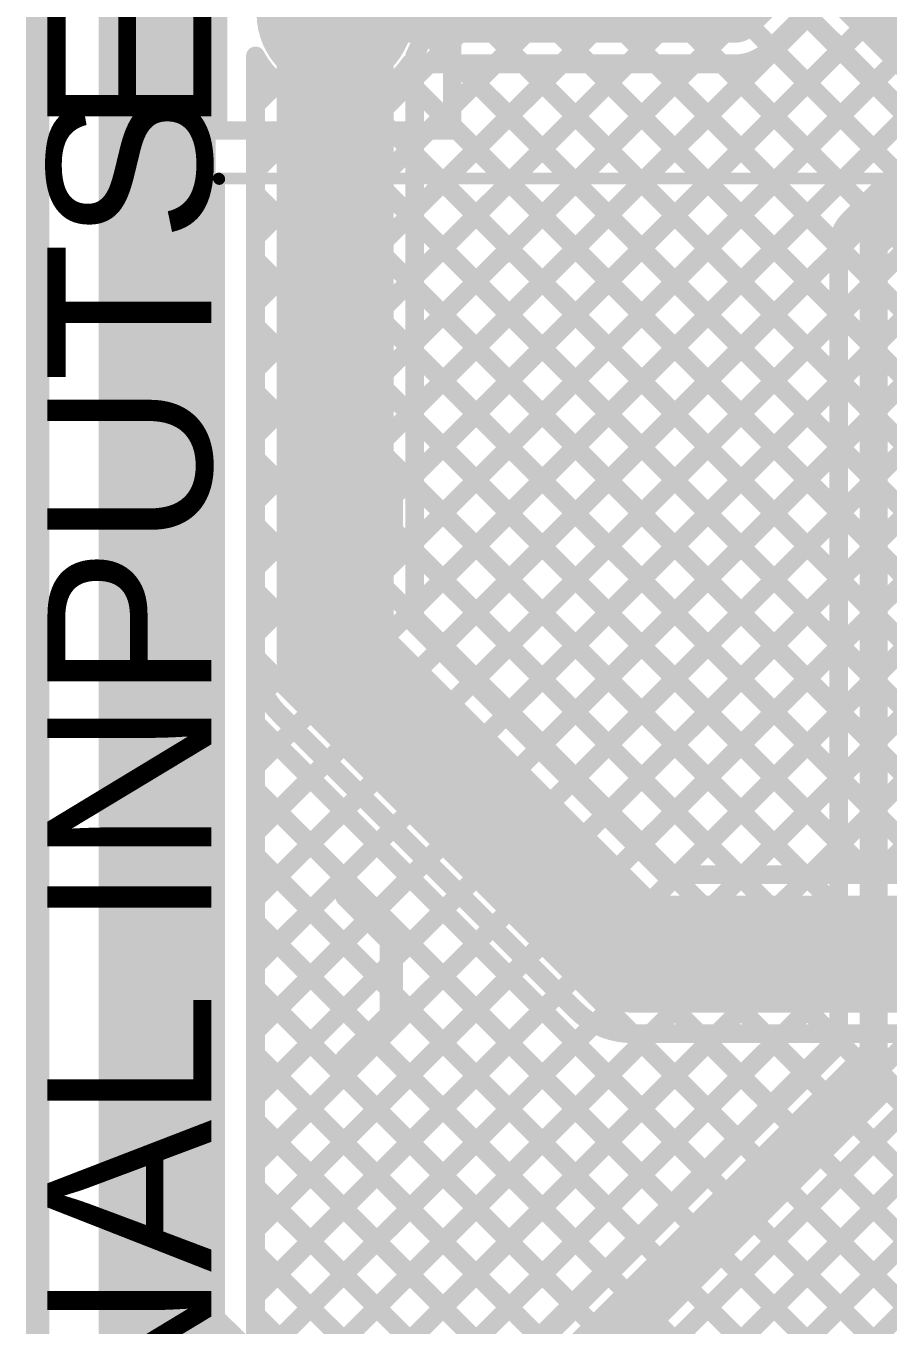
# Model space of a CAD drawing. Header units: millimetres. Extents: x -0.01 to 3.73, y -0.01 to 3.05.
# Drawn here: x -0.005 to 0.363, y 1.48 to 2.035 of the extents above; entities that cross this region are included whole.
import ezdxf

# ---------------------------------------------------------------- set-up
doc = ezdxf.new("R2010")
doc.units = ezdxf.units.MM
doc.header["$MEASUREMENT"] = 0
for name, color, linetype in [('BottomLayer', 5, 'Continuous'), ('BottomSolder', 6, 'Continuous'), ('Mechanical2', 216, 'Continuous'), ('MultiLayer', 9, 'Continuous'), ('PadHoleLayer', 156, 'Continuous'), ('TopLayer', 1, 'Continuous'), ('TopOverlay', 2, 'Continuous'), ('TopSolder', 216, 'Continuous')]:
    doc.layers.add(name, color=color, linetype=linetype)
doc.styles.add('Arial', font='', dxfattribs={"height": 0.2})
doc.styles.get('Arial').set_extended_font_data('Arial')

# ---------------------------------------------------------------- blocks, each defined once
blk = doc.blocks.new('HDR1X6_120')
at = {"layer": 'BottomLayer'}
h = blk.add_hatch(color=5, dxfattribs=at)
edge = h.paths.add_edge_path()
edge.add_arc((0.5, 0), 0.02953, 0, 360)
at = {"layer": 'BottomSolder'}
h = blk.add_hatch(color=6, dxfattribs=at)
edge = h.paths.add_edge_path()
edge.add_arc((0.5, 0), 0.03353, 0, 360)
at = {"layer": 'MultiLayer'}
h = blk.add_hatch(color=9, dxfattribs=at)
edge = h.paths.add_edge_path()
edge.add_arc((0.5, 0), 0.02953, 0, 360)
at = {"layer": 'PadHoleLayer'}
h = blk.add_hatch(color=156, dxfattribs=at)
edge = h.paths.add_edge_path()
edge.add_arc((0.5, 0), 0.01772, 0, 360)
at = {"layer": 'TopLayer'}
h = blk.add_hatch(color=1, dxfattribs=at)
edge = h.paths.add_edge_path()
edge.add_arc((0.5, 0), 0.02953, 0, 360)
at = {"layer": 'TopSolder'}
h = blk.add_hatch(color=216, dxfattribs=at)
edge = h.paths.add_edge_path()
edge.add_arc((0.5, 0), 0.03353, 0, 360)
at = {"layer": 'TopOverlay', "const_width": 0.00787}
for points in [[(0.55, 0.05), (-0.05, 0.05)], [(0.55, -0.05), (0.55, 0.05)], [(0.55, -0.05), (-0.05, -0.05)]]:
    blk.add_lwpolyline(points, dxfattribs=at)
at = {"layer": 'TopOverlay', "const_width": 0.00394}
for points in [[(0.54803, 0.05, 1), (0.55197, 0.05, 1)], [(0.54803, 0.05, 1), (0.55197, 0.05, 1)], [(0.54803, -0.05, 1), (0.55197, -0.05, 1)], [(0.54803, -0.05, 1), (0.55197, -0.05, 1)]]:
    blk.add_lwpolyline(points, format="xyb", close=True, dxfattribs=at)
blk = doc.blocks.new('TBP01R1_508_04BE_139')
at = {"layer": 'TopOverlay'}
for points, const_width in [([(-0.3315, 0.39346), (0.53126, 0.39346)], 0.005), ([(0.5315, 0.3937), (0.5315, -0.0785)], 0.005), ([(0.155, 0.339), (0.174, 0.32)], 0.01), ([(0.225, 0.339), (0.206, 0.32)], 0.01), ([(0.355, 0.339), (0.374, 0.32)], 0.01), ([(0.425, 0.339), (0.406, 0.32)], 0.01), ([(0.174, 0.32), (0.206, 0.32)], 0.01), ([(0.374, 0.32), (0.406, 0.32)], 0.01)]:
    blk.add_lwpolyline(points, dxfattribs=dict(at, const_width=const_width))
for points, const_width in [([(0.53001, 0.39346, 1), (0.53251, 0.39346, 1)], 0.0025), ([(0.53025, 0.3937, 1), (0.53275, 0.3937, 1)], 0.0025), ([(0.1525, 0.339, 1), (0.1575, 0.339, 1)], 0.005), ([(0.2225, 0.339, 1), (0.2275, 0.339, 1)], 0.005), ([(0.3525, 0.339, 1), (0.3575, 0.339, 1)], 0.005), ([(0.4225, 0.339, 1), (0.4275, 0.339, 1)], 0.005), ([(0.1715, 0.32, 1), (0.1765, 0.32, 1)], 0.005), ([(0.1715, 0.32, 1), (0.1765, 0.32, 1)], 0.005), ([(0.2035, 0.32, 1), (0.2085, 0.32, 1)], 0.005), ([(0.2035, 0.32, 1), (0.2085, 0.32, 1)], 0.005), ([(0.3715, 0.32, 1), (0.3765, 0.32, 1)], 0.005), ([(0.3715, 0.32, 1), (0.3765, 0.32, 1)], 0.005), ([(0.4035, 0.32, 1), (0.4085, 0.32, 1)], 0.005), ([(0.4035, 0.32, 1), (0.4085, 0.32, 1)], 0.005)]:
    blk.add_lwpolyline(points, format="xyb", close=True, dxfattribs=dict(at, const_width=const_width))

msp = doc.modelspace()

# ---------------------------------------------------------------- linework, layer by layer
at = {"layer": 'BottomLayer'}
for points, const_width in [([(0.093, 1.77463), (0.6276, 2.30922)], 0.008), ([(0.093, 1.74634), (0.65588, 2.30922)], 0.008), ([(0.093, 1.80291), (0.59931, 2.30922)], 0.008), ([(0.093, 1.71806), (0.68417, 2.30922)], 0.008), ([(0.3464, 1.95161), (0.62284, 2.22805)], 0.008), ([(0.357, 1.941), (0.63345, 2.21745)], 0.012), ([(0.29761, 2.04), (0.38306, 2.12545)], 0.025), ([(0.31281, 2.0248), (0.39826, 2.11024)], 0.008), ([(0.34176, 2.05374), (0.39514, 2.00035)], 0.008), ([(0.127, 2.04), (0.29761, 2.04)], 0.025), ([(0.32761, 2.0396), (0.381, 1.98621)], 0.008), ([(0.31347, 2.02546), (0.36686, 1.97207)], 0.008), ([(0.093, 0.10452), (0.093, 2.02188)], 0.008), ([(0.093, 2.01965), (0.09788, 2.01477)], 0.008), ([(0.093, 1.85948), (0.25202, 2.0185)], 0.008), ([(0.093, 1.8312), (0.2803, 2.0185)], 0.008), ([(0.093, 1.94433), (0.16717, 2.0185)], 0.008), ([(0.093, 1.91605), (0.19545, 2.0185)], 0.008), ([(0.093, 1.88776), (0.22374, 2.0185)], 0.008), ([(0.15897, 2.0185), (0.29761, 2.0185)], 0.008), ([(0.17901, 2.0185), (0.342, 1.85551)], 0.008), ([(0.20729, 2.0185), (0.342, 1.88379)], 0.008), ([(0.23557, 2.0185), (0.342, 1.91207)], 0.008), ([(0.26386, 2.0185), (0.342, 1.94036)], 0.008), ([(0.29214, 2.0185), (0.35271, 1.95793)], 0.008), ([(0.15533, 2.01389), (0.342, 1.82722)], 0.008), ([(0.093, 2.0009), (0.10243, 2.01033)], 0.008), ([(0.10177, 2.01088), (0.342, 1.77065)], 0.008), ([(0.093, 1.97262), (0.12216, 2.00178)], 0.008), ([(0.13789, 2.00304), (0.342, 1.79894)], 0.008), ([(0.093, 1.99137), (0.342, 1.74237)], 0.008), ([(0.093, 1.96308), (0.342, 1.71408)], 0.008), ([(0.342, 1.60221), (0.342, 1.941)], 0.008), ([(0.357, 1.596), (0.357, 1.941)], 0.012), ([(0.093, 1.68977), (0.342, 1.93877)], 0.008), ([(0.093, 1.9348), (0.342, 1.6858)], 0.008), ([(0.093, 1.66149), (0.342, 1.91049)], 0.008), ([(0.093, 1.90652), (0.342, 1.65752)], 0.008), ([(0.093, 1.63321), (0.342, 1.8822)], 0.008), ([(0.093, 1.87823), (0.342, 1.62923)], 0.008), ([(0.093, 1.60492), (0.342, 1.85392)], 0.008), ([(0.093, 1.84995), (0.34137, 1.60158)], 0.008), ([(0.093, 1.57664), (0.342, 1.82564)], 0.008), ([(0.093, 1.82166), (0.32722, 1.58744)], 0.008), ([(0.093, 1.54835), (0.342, 1.79735)], 0.008), ([(0.093, 1.79338), (0.31308, 1.5733)], 0.008), ([(0.093, 1.52007), (0.342, 1.76907)], 0.008), ([(0.093, 1.76509), (0.29894, 1.55915)], 0.008), ([(0.093, 1.49178), (0.342, 1.74078)], 0.008), ([(0.093, 1.73681), (0.2848, 1.54501)], 0.008), ([(0.093, 1.4635), (0.342, 1.7125)], 0.008), ([(0.093, 1.70853), (0.27066, 1.53087)], 0.008), ([(0.093, 1.43521), (0.342, 1.68421)], 0.008), ([(0.093, 1.68024), (0.25651, 1.51673)], 0.008), ([(0.093, 1.40693), (0.342, 1.65593)], 0.008), ([(0.093, 1.65196), (0.24237, 1.50259)], 0.008), ([(0.093, 1.37865), (0.342, 1.62765)], 0.008), ([(0.093, 1.62367), (0.22823, 1.48844)], 0.008), ([(0.165, 1.36579), (0.40904, 1.60984)], 0.008), ([(0.1394, 1.39961), (0.342, 1.60221)], 0.008), ([(0.093, 1.59539), (0.21409, 1.4743)], 0.008), ([(0.15, 1.389), (0.357, 1.596)], 0.012), ([(0.165, 1.33751), (0.4202, 1.59271)], 0.008), ([(0.165, 1.38279), (0.3676, 1.58539)], 0.008), ([(0.21067, 1.35489), (0.43563, 1.57986)], 0.008), ([(0.36258, 1.58037), (0.44294, 1.5)], 0.008), ([(0.093, 1.5671), (0.19995, 1.46016)], 0.008), ([(0.23053, 1.34647), (0.45574, 1.57168)], 0.008), ([(0.34844, 1.56622), (0.42579, 1.48887)], 0.008), ([(0.3343, 1.55208), (0.41292, 1.47346)], 0.008), ([(0.093, 1.53882), (0.1858, 1.44602)], 0.008), ([(0.32015, 1.53794), (0.40471, 1.45339)], 0.008), ([(0.30601, 1.5238), (0.40406, 1.42575)], 0.008), ([(0.093, 1.51054), (0.17166, 1.43187)], 0.008), ([(0.29187, 1.50966), (0.49547, 1.30606)], 0.008), ([(0.27773, 1.49551), (0.46719, 1.30606)], 0.008), ([(0.093, 1.48225), (0.15752, 1.41773)], 0.008), ([(0.26359, 1.48137), (0.4389, 1.30606)], 0.008)]:
    msp.add_lwpolyline(points, dxfattribs=dict(at, const_width=const_width))
for points, const_width in [([(0.12075, 2.04, 1), (0.13325, 2.04, 1)], 0.0125), ([(0.29136, 2.04, 1), (0.30386, 2.04, 1)], 0.0125), ([(0.29136, 2.04, 1), (0.30386, 2.04, 1)], 0.0125), ([(0.31081, 2.0248, 1), (0.31481, 2.0248, 1)], 0.004), ([(0.31081, 2.0248, 1), (0.31481, 2.0248, 1)], 0.004), ([(0.31081, 2.0248, 1), (0.31481, 2.0248, 1)], 0.004), ([(0.31147, 2.02546, 1), (0.31547, 2.02546, 1)], 0.004), ([(0.091, 2.02188, 1), (0.095, 2.02188, 1)], 0.004), ([(0.091, 2.02188, 1), (0.095, 2.02188, 1)], 0.004), ([(0.091, 2.01965, 1), (0.095, 2.01965, 1)], 0.004), ([(0.15697, 2.0185, 1), (0.16097, 2.0185, 1)], 0.004), ([(0.15697, 2.0185, 1), (0.16097, 2.0185, 1)], 0.004), ([(0.16517, 2.0185, 1), (0.16917, 2.0185, 1)], 0.004), ([(0.17701, 2.0185, 1), (0.18101, 2.0185, 1)], 0.004), ([(0.19345, 2.0185, 1), (0.19745, 2.0185, 1)], 0.004), ([(0.20529, 2.0185, 1), (0.20929, 2.0185, 1)], 0.004), ([(0.22174, 2.0185, 1), (0.22574, 2.0185, 1)], 0.004), ([(0.23357, 2.0185, 1), (0.23757, 2.0185, 1)], 0.004), ([(0.25002, 2.0185, 1), (0.25402, 2.0185, 1)], 0.004), ([(0.26186, 2.0185, 1), (0.26586, 2.0185, 1)], 0.004), ([(0.2783, 2.0185, 1), (0.2823, 2.0185, 1)], 0.004), ([(0.29014, 2.0185, 1), (0.29414, 2.0185, 1)], 0.004), ([(0.29561, 2.0185, 1), (0.29961, 2.0185, 1)], 0.004), ([(0.29561, 2.0185, 1), (0.29961, 2.0185, 1)], 0.004), ([(0.29561, 2.0185, 1), (0.29961, 2.0185, 1)], 0.004), ([(0.09588, 2.01477, 1), (0.09988, 2.01477, 1)], 0.004), ([(0.15333, 2.01389, 1), (0.15733, 2.01389, 1)], 0.004), ([(0.09977, 2.01088, 1), (0.10377, 2.01088, 1)], 0.004), ([(0.10043, 2.01033, 1), (0.10443, 2.01033, 1)], 0.004), ([(0.091, 2.0009, 1), (0.095, 2.0009, 1)], 0.004), ([(0.12016, 2.00178, 1), (0.12416, 2.00178, 1)], 0.004), ([(0.13589, 2.00304, 1), (0.13989, 2.00304, 1)], 0.004), ([(0.091, 1.99137, 1), (0.095, 1.99137, 1)], 0.004), ([(0.091, 1.97262, 1), (0.095, 1.97262, 1)], 0.004), ([(0.36486, 1.97207, 1), (0.36886, 1.97207, 1)], 0.004), ([(0.091, 1.96308, 1), (0.095, 1.96308, 1)], 0.004), ([(0.35071, 1.95793, 1), (0.35471, 1.95793, 1)], 0.004), ([(0.34439, 1.95161, 1), (0.34839, 1.95161, 1)], 0.004), ([(0.34439, 1.9516, 1), (0.34839, 1.9516, 1)], 0.004), ([(0.3444, 1.95161, 1), (0.3484, 1.95161, 1)], 0.004), ([(0.091, 1.94433, 1), (0.095, 1.94433, 1)], 0.004), ([(0.34, 1.941, 1), (0.344, 1.941, 1)], 0.004), ([(0.34, 1.941, 1), (0.344, 1.941, 1)], 0.004), ([(0.34, 1.941, 1), (0.344, 1.941, 1)], 0.004), ([(0.34, 1.94036, 1), (0.344, 1.94036, 1)], 0.004), ([(0.354, 1.941, 1), (0.36, 1.941, 1)], 0.006), ([(0.354, 1.941, 1), (0.36, 1.941, 1)], 0.006), ([(0.091, 1.9348, 1), (0.095, 1.9348, 1)], 0.004), ([(0.34, 1.93877, 1), (0.344, 1.93877, 1)], 0.004), ([(0.091, 1.91605, 1), (0.095, 1.91605, 1)], 0.004), ([(0.34, 1.91207, 1), (0.344, 1.91207, 1)], 0.004), ([(0.091, 1.90652, 1), (0.095, 1.90652, 1)], 0.004), ([(0.34, 1.91049, 1), (0.344, 1.91049, 1)], 0.004), ([(0.091, 1.88776, 1), (0.095, 1.88776, 1)], 0.004), ([(0.34, 1.88379, 1), (0.344, 1.88379, 1)], 0.004), ([(0.091, 1.87823, 1), (0.095, 1.87823, 1)], 0.004), ([(0.34, 1.8822, 1), (0.344, 1.8822, 1)], 0.004), ([(0.091, 1.85948, 1), (0.095, 1.85948, 1)], 0.004), ([(0.34, 1.85551, 1), (0.344, 1.85551, 1)], 0.004), ([(0.34, 1.85392, 1), (0.344, 1.85392, 1)], 0.004), ([(0.091, 1.84995, 1), (0.095, 1.84995, 1)], 0.004), ([(0.091, 1.8312, 1), (0.095, 1.8312, 1)], 0.004), ([(0.34, 1.82722, 1), (0.344, 1.82722, 1)], 0.004), ([(0.34, 1.82564, 1), (0.344, 1.82564, 1)], 0.004), ([(0.091, 1.82166, 1), (0.095, 1.82166, 1)], 0.004), ([(0.091, 1.80291, 1), (0.095, 1.80291, 1)], 0.004), ([(0.34, 1.79894, 1), (0.344, 1.79894, 1)], 0.004), ([(0.34, 1.79735, 1), (0.344, 1.79735, 1)], 0.004), ([(0.091, 1.79338, 1), (0.095, 1.79338, 1)], 0.004), ([(0.091, 1.77463, 1), (0.095, 1.77463, 1)], 0.004), ([(0.34, 1.77065, 1), (0.344, 1.77065, 1)], 0.004), ([(0.34, 1.76907, 1), (0.344, 1.76907, 1)], 0.004), ([(0.091, 1.76509, 1), (0.095, 1.76509, 1)], 0.004), ([(0.091, 1.74634, 1), (0.095, 1.74634, 1)], 0.004), ([(0.34, 1.74237, 1), (0.344, 1.74237, 1)], 0.004), ([(0.34, 1.74078, 1), (0.344, 1.74078, 1)], 0.004), ([(0.091, 1.73681, 1), (0.095, 1.73681, 1)], 0.004), ([(0.091, 1.71806, 1), (0.095, 1.71806, 1)], 0.004), ([(0.34, 1.71408, 1), (0.344, 1.71408, 1)], 0.004), ([(0.34, 1.7125, 1), (0.344, 1.7125, 1)], 0.004), ([(0.091, 1.70853, 1), (0.095, 1.70853, 1)], 0.004), ([(0.091, 1.68977, 1), (0.095, 1.68977, 1)], 0.004), ([(0.34, 1.6858, 1), (0.344, 1.6858, 1)], 0.004), ([(0.34, 1.68421, 1), (0.344, 1.68421, 1)], 0.004), ([(0.091, 1.68024, 1), (0.095, 1.68024, 1)], 0.004), ([(0.091, 1.66149, 1), (0.095, 1.66149, 1)], 0.004), ([(0.34, 1.65752, 1), (0.344, 1.65752, 1)], 0.004), ([(0.34, 1.65593, 1), (0.344, 1.65593, 1)], 0.004), ([(0.091, 1.65196, 1), (0.095, 1.65196, 1)], 0.004), ([(0.091, 1.63321, 1), (0.095, 1.63321, 1)], 0.004), ([(0.34, 1.62923, 1), (0.344, 1.62923, 1)], 0.004), ([(0.091, 1.62367, 1), (0.095, 1.62367, 1)], 0.004), ([(0.34, 1.62765, 1), (0.344, 1.62765, 1)], 0.004), ([(0.091, 1.60492, 1), (0.095, 1.60492, 1)], 0.004), ([(0.33937, 1.60158, 1), (0.34337, 1.60158, 1)], 0.004), ([(0.34, 1.60221, 1), (0.344, 1.60221, 1)], 0.004), ([(0.34, 1.60221, 1), (0.344, 1.60221, 1)], 0.004), ([(0.091, 1.59539, 1), (0.095, 1.59539, 1)], 0.004), ([(0.354, 1.596, 1), (0.36, 1.596, 1)], 0.006), ([(0.354, 1.596, 1), (0.36, 1.596, 1)], 0.006), ([(0.32522, 1.58744, 1), (0.32922, 1.58744, 1)], 0.004), ([(0.36058, 1.58037, 1), (0.36458, 1.58037, 1)], 0.004), ([(0.091, 1.57664, 1), (0.095, 1.57664, 1)], 0.004), ([(0.31108, 1.5733, 1), (0.31508, 1.5733, 1)], 0.004), ([(0.091, 1.5671, 1), (0.095, 1.5671, 1)], 0.004), ([(0.34644, 1.56622, 1), (0.35044, 1.56622, 1)], 0.004), ([(0.29694, 1.55915, 1), (0.30094, 1.55915, 1)], 0.004), ([(0.3323, 1.55208, 1), (0.3363, 1.55208, 1)], 0.004), ([(0.091, 1.54835, 1), (0.095, 1.54835, 1)], 0.004), ([(0.2828, 1.54501, 1), (0.2868, 1.54501, 1)], 0.004), ([(0.091, 1.53882, 1), (0.095, 1.53882, 1)], 0.004), ([(0.31815, 1.53794, 1), (0.32215, 1.53794, 1)], 0.004), ([(0.26866, 1.53087, 1), (0.27266, 1.53087, 1)], 0.004), ([(0.30401, 1.5238, 1), (0.30801, 1.5238, 1)], 0.004), ([(0.091, 1.52007, 1), (0.095, 1.52007, 1)], 0.004), ([(0.25451, 1.51673, 1), (0.25851, 1.51673, 1)], 0.004), ([(0.091, 1.51054, 1), (0.095, 1.51054, 1)], 0.004), ([(0.28987, 1.50966, 1), (0.29387, 1.50966, 1)], 0.004), ([(0.24037, 1.50259, 1), (0.24437, 1.50259, 1)], 0.004), ([(0.27573, 1.49551, 1), (0.27973, 1.49551, 1)], 0.004), ([(0.091, 1.49178, 1), (0.095, 1.49178, 1)], 0.004), ([(0.22623, 1.48844, 1), (0.23023, 1.48844, 1)], 0.004), ([(0.091, 1.48225, 1), (0.095, 1.48225, 1)], 0.004), ([(0.26159, 1.48137, 1), (0.26559, 1.48137, 1)], 0.004)]:
    msp.add_lwpolyline(points, format="xyb", close=True, dxfattribs=dict(at, const_width=const_width))
at = {"layer": 'BottomLayer', "const_width": 0.008}
for points in [[(0.31281, 2.0248, -0.198912), (0.29761, 2.0185)], [(0.31281, 2.0248, -0.198912), (0.29761, 2.0185)], [(0.15897, 2.0185, -0.565906), (0.093, 2.02188)], [(0.342, 1.941, -0.198912), (0.34639, 1.95161)], [(0.342, 1.941, -0.198764), (0.34639, 1.9516)]]:
    msp.add_lwpolyline(points, format="xyb", dxfattribs=at)
at = {"layer": 'Mechanical2', "const_width": 0.01}
msp.add_lwpolyline([(0, 2.945), (0, 0)], dxfattribs=at)
at = {"layer": 'TopLayer'}
for points, const_width in [([(0.051, 1.478), (0.051, 2.164)], 0.05), ([(0.276, 2.14), (0.471, 1.945)], 0.05), ([(0.14807, 2.106), (0.40402, 1.85005)], 0.008), ([(0.161, 2.01233), (0.25467, 2.106)], 0.008), ([(0.17636, 2.106), (0.41144, 1.87092)], 0.008), ([(0.20464, 2.106), (0.42371, 1.88694)], 0.008), ([(0.23293, 2.106), (0.437, 1.90193)], 0.008), ([(0.26121, 2.106), (0.437, 1.93021)], 0.008), ([(0.26192, 2.106), (0.437, 1.93092)], 0.008), ([(0.12422, 2.10157), (0.40521, 1.82058)], 0.008), ([(0.161, 1.98405), (0.27243, 2.09548)], 0.008), ([(0.161, 1.95576), (0.28658, 2.08134)], 0.008), ([(0.161, 1.92748), (0.30072, 2.0672)], 0.008), ([(0.127, 1.765), (0.127, 2.04)], 0.05), ([(0.161, 1.8992), (0.31486, 2.05306)], 0.008), ([(0.161, 1.87091), (0.329, 2.03891)], 0.008), ([(0.16483, 2.03268), (0.49635, 1.70116)], 0.008), ([(0.161, 1.84263), (0.34315, 2.02477)], 0.008), ([(0.093, 1.765), (0.093, 2.02188)], 0.008), ([(0.093, 1.765), (0.093, 2.02188)], 0.008), ([(0.161, 1.77908), (0.161, 2.02188)], 0.008), ([(0.161, 1.81434), (0.35729, 2.01063)], 0.008), ([(0.161, 2.00822), (0.46357, 1.70565)], 0.008), ([(0.161, 1.78606), (0.37143, 1.99649)], 0.008), ([(0.161, 1.97994), (0.44157, 1.69936)], 0.008), ([(0.17165, 1.76843), (0.38557, 1.98235)], 0.008), ([(0.1858, 1.75429), (0.39971, 1.9682)], 0.008), ([(0.161, 1.95165), (0.42474, 1.68791)], 0.008), ([(0.19994, 1.74014), (0.41386, 1.95406)], 0.008), ([(0.21408, 1.726), (0.428, 1.93992)], 0.008), ([(0.161, 1.92337), (0.41216, 1.6722)], 0.008), ([(0.22822, 1.71186), (0.437, 1.92064)], 0.008), ([(0.161, 1.89508), (0.38408, 1.672)], 0.008), ([(0.161, 1.8668), (0.3558, 1.672)], 0.008), ([(0.24237, 1.69772), (0.40774, 1.86309)], 0.008), ([(0.161, 1.83852), (0.32752, 1.672)], 0.008), ([(0.25651, 1.68358), (0.40337, 1.83043)], 0.008), ([(0.161, 1.81023), (0.29923, 1.672)], 0.008), ([(0.27322, 1.672), (0.40969, 1.80847)], 0.008), ([(0.3015, 1.672), (0.42116, 1.79166)], 0.008), ([(0.127, 1.765), (0.254, 1.638)], 0.05), ([(0.161, 1.78195), (0.27095, 1.672)], 0.008), ([(0.161, 1.77908), (0.26808, 1.672)], 0.008), ([(0.32979, 1.672), (0.43689, 1.77911)], 0.008), ([(0.35807, 1.672), (0.45739, 1.77132)], 0.008), ([(0.093, 1.48408), (0.093, 1.765)], 0.008), ([(0.093, 1.74634), (0.09654, 1.74989)], 0.008), ([(0.103, 1.74092), (0.22992, 1.614)], 0.008), ([(0.093, 1.73681), (0.40406, 1.42575)], 0.008), ([(0.093, 1.71806), (0.10943, 1.73449)], 0.008), ([(0.093, 1.68977), (0.12357, 1.72035)], 0.008), ([(0.093, 1.70853), (0.39322, 1.4083)], 0.008), ([(0.093, 1.66149), (0.13771, 1.7062)], 0.008), ([(0.093, 1.63321), (0.15186, 1.69206)], 0.008), ([(0.093, 1.68024), (0.37908, 1.39416)], 0.008), ([(0.093, 1.60492), (0.166, 1.67792)], 0.008), ([(0.26808, 1.672), (0.41205, 1.672)], 0.008), ([(0.093, 1.57664), (0.18014, 1.66378)], 0.008), ([(0.254, 1.638), (0.471, 1.638)], 0.05), ([(0.093, 1.65196), (0.36494, 1.38002)], 0.008), ([(0.093, 1.54835), (0.19428, 1.64963)], 0.008), ([(0.093, 1.52007), (0.20842, 1.63549)], 0.008), ([(0.093, 1.62367), (0.35079, 1.36588)], 0.008), ([(0.093, 1.49178), (0.22257, 1.62135)], 0.008), ([(0.10329, 1.47379), (0.23768, 1.60818)], 0.008), ([(0.11743, 1.45965), (0.26179, 1.604)], 0.008), ([(0.13158, 1.44551), (0.29007, 1.604)], 0.008), ([(0.14572, 1.43136), (0.31835, 1.604)], 0.008), ([(0.15986, 1.41722), (0.34664, 1.604)], 0.008), ([(0.174, 1.40308), (0.37492, 1.604)], 0.008), ([(0.18814, 1.38894), (0.40321, 1.604)], 0.008), ([(0.254, 1.604), (0.41205, 1.604)], 0.008), ([(0.25409, 1.604), (0.40471, 1.45339)], 0.008), ([(0.28238, 1.604), (0.41292, 1.47346)], 0.008), ([(0.31066, 1.604), (0.42579, 1.48887)], 0.008), ([(0.33895, 1.604), (0.437, 1.50595)], 0.008), ([(0.093, 1.59539), (0.33665, 1.35174)], 0.008), ([(0.20229, 1.3748), (0.4202, 1.59271)], 0.008), ([(0.21643, 1.36065), (0.43563, 1.57986)], 0.008), ([(0.093, 1.5671), (0.32251, 1.33759)], 0.008), ([(0.23057, 1.34651), (0.437, 1.55294)], 0.008), ([(0.093, 1.53882), (0.30837, 1.32345)], 0.008), ([(0.093, 1.51054), (0.29423, 1.30931)], 0.008), ([(0.051, 1.478), (0.208, 1.321)], 0.05), ([(0.093, 1.48408), (0.23204, 1.34504)], 0.008)]:
    msp.add_lwpolyline(points, dxfattribs=dict(at, const_width=const_width))
for points, const_width in [([(0.1145, 2.04, 1), (0.1395, 2.04, 1)], 0.025), ([(0.16283, 2.03268, 1), (0.16683, 2.03268, 1)], 0.004), ([(0.34115, 2.02477, 1), (0.34515, 2.02477, 1)], 0.004), ([(0.091, 2.02188, 1), (0.095, 2.02188, 1)], 0.004), ([(0.091, 2.02188, 1), (0.095, 2.02188, 1)], 0.004), ([(0.159, 2.02188, 1), (0.163, 2.02188, 1)], 0.004), ([(0.159, 2.02188, 1), (0.163, 2.02188, 1)], 0.004), ([(0.159, 2.01233, 1), (0.163, 2.01233, 1)], 0.004), ([(0.159, 2.00822, 1), (0.163, 2.00822, 1)], 0.004), ([(0.35529, 2.01063, 1), (0.35929, 2.01063, 1)], 0.004), ([(0.159, 1.98405, 1), (0.163, 1.98405, 1)], 0.004), ([(0.159, 1.97994, 1), (0.163, 1.97994, 1)], 0.004), ([(0.159, 1.95576, 1), (0.163, 1.95576, 1)], 0.004), ([(0.159, 1.95165, 1), (0.163, 1.95165, 1)], 0.004), ([(0.159, 1.92748, 1), (0.163, 1.92748, 1)], 0.004), ([(0.159, 1.92337, 1), (0.163, 1.92337, 1)], 0.004), ([(0.159, 1.8992, 1), (0.163, 1.8992, 1)], 0.004), ([(0.159, 1.89508, 1), (0.163, 1.89508, 1)], 0.004), ([(0.159, 1.87091, 1), (0.163, 1.87091, 1)], 0.004), ([(0.159, 1.8668, 1), (0.163, 1.8668, 1)], 0.004), ([(0.159, 1.84263, 1), (0.163, 1.84263, 1)], 0.004), ([(0.159, 1.83852, 1), (0.163, 1.83852, 1)], 0.004), ([(0.159, 1.81434, 1), (0.163, 1.81434, 1)], 0.004), ([(0.159, 1.81023, 1), (0.163, 1.81023, 1)], 0.004), ([(0.1145, 1.765, 1), (0.1395, 1.765, 1)], 0.025), ([(0.1145, 1.765, 1), (0.1395, 1.765, 1)], 0.025), ([(0.159, 1.78606, 1), (0.163, 1.78606, 1)], 0.004), ([(0.159, 1.78195, 1), (0.163, 1.78195, 1)], 0.004), ([(0.159, 1.77908, 1), (0.163, 1.77908, 1)], 0.004), ([(0.159, 1.77908, 1), (0.163, 1.77908, 1)], 0.004), ([(0.16965, 1.76843, 1), (0.17365, 1.76843, 1)], 0.004), ([(0.091, 1.765, 1), (0.095, 1.765, 1)], 0.004), ([(0.091, 1.765, 1), (0.095, 1.765, 1)], 0.004), ([(0.091, 1.765, 1), (0.095, 1.765, 1)], 0.004), ([(0.091, 1.765, 1), (0.095, 1.765, 1)], 0.004), ([(0.091, 1.765, 1), (0.095, 1.765, 1)], 0.004), ([(0.1838, 1.75429, 1), (0.1878, 1.75429, 1)], 0.004), ([(0.091, 1.74634, 1), (0.095, 1.74634, 1)], 0.004), ([(0.09454, 1.74989, 1), (0.09854, 1.74989, 1)], 0.004), ([(0.10096, 1.74096, 1), (0.10496, 1.74096, 1)], 0.004), ([(0.101, 1.74092, 1), (0.105, 1.74092, 1)], 0.004), ([(0.101, 1.74092, 1), (0.105, 1.74092, 1)], 0.004), ([(0.19794, 1.74014, 1), (0.20194, 1.74014, 1)], 0.004), ([(0.091, 1.73681, 1), (0.095, 1.73681, 1)], 0.004), ([(0.10743, 1.73449, 1), (0.11143, 1.73449, 1)], 0.004), ([(0.21208, 1.726, 1), (0.21608, 1.726, 1)], 0.004), ([(0.091, 1.71806, 1), (0.095, 1.71806, 1)], 0.004), ([(0.12157, 1.72035, 1), (0.12557, 1.72035, 1)], 0.004), ([(0.22622, 1.71186, 1), (0.23022, 1.71186, 1)], 0.004), ([(0.091, 1.70853, 1), (0.095, 1.70853, 1)], 0.004), ([(0.13571, 1.7062, 1), (0.13971, 1.7062, 1)], 0.004), ([(0.24037, 1.69772, 1), (0.24437, 1.69772, 1)], 0.004), ([(0.091, 1.68977, 1), (0.095, 1.68977, 1)], 0.004), ([(0.14986, 1.69206, 1), (0.15386, 1.69206, 1)], 0.004), ([(0.091, 1.68024, 1), (0.095, 1.68024, 1)], 0.004), ([(0.25451, 1.68358, 1), (0.25851, 1.68358, 1)], 0.004), ([(0.164, 1.67792, 1), (0.168, 1.67792, 1)], 0.004), ([(0.26608, 1.672, 1), (0.27008, 1.672, 1)], 0.004), ([(0.26608, 1.672, 1), (0.27008, 1.672, 1)], 0.004), ([(0.26895, 1.672, 1), (0.27295, 1.672, 1)], 0.004), ([(0.27122, 1.672, 1), (0.27522, 1.672, 1)], 0.004), ([(0.29723, 1.672, 1), (0.30123, 1.672, 1)], 0.004), ([(0.2995, 1.672, 1), (0.3035, 1.672, 1)], 0.004), ([(0.32552, 1.672, 1), (0.32952, 1.672, 1)], 0.004), ([(0.32779, 1.672, 1), (0.33179, 1.672, 1)], 0.004), ([(0.3538, 1.672, 1), (0.3578, 1.672, 1)], 0.004), ([(0.35607, 1.672, 1), (0.36007, 1.672, 1)], 0.004), ([(0.091, 1.66149, 1), (0.095, 1.66149, 1)], 0.004), ([(0.17814, 1.66378, 1), (0.18214, 1.66378, 1)], 0.004), ([(0.2415, 1.638, 1), (0.2665, 1.638, 1)], 0.025), ([(0.2415, 1.638, 1), (0.2665, 1.638, 1)], 0.025), ([(0.091, 1.65196, 1), (0.095, 1.65196, 1)], 0.004), ([(0.19228, 1.64963, 1), (0.19628, 1.64963, 1)], 0.004), ([(0.20642, 1.63549, 1), (0.21042, 1.63549, 1)], 0.004), ([(0.091, 1.63321, 1), (0.095, 1.63321, 1)], 0.004), ([(0.091, 1.62367, 1), (0.095, 1.62367, 1)], 0.004), ([(0.22057, 1.62135, 1), (0.22457, 1.62135, 1)], 0.004), ([(0.22792, 1.614, 1), (0.23192, 1.614, 1)], 0.004), ([(0.22792, 1.614, 1), (0.23192, 1.614, 1)], 0.004), ([(0.22796, 1.61396, 1), (0.23196, 1.61396, 1)], 0.004), ([(0.23568, 1.60818, 1), (0.23968, 1.60818, 1)], 0.004), ([(0.091, 1.60492, 1), (0.095, 1.60492, 1)], 0.004), ([(0.252, 1.604, 1), (0.256, 1.604, 1)], 0.004), ([(0.252, 1.604, 1), (0.256, 1.604, 1)], 0.004), ([(0.252, 1.604, 1), (0.256, 1.604, 1)], 0.004), ([(0.25209, 1.604, 1), (0.25609, 1.604, 1)], 0.004), ([(0.25979, 1.604, 1), (0.26379, 1.604, 1)], 0.004), ([(0.28038, 1.604, 1), (0.28438, 1.604, 1)], 0.004), ([(0.28807, 1.604, 1), (0.29207, 1.604, 1)], 0.004), ([(0.30866, 1.604, 1), (0.31266, 1.604, 1)], 0.004), ([(0.31635, 1.604, 1), (0.32035, 1.604, 1)], 0.004), ([(0.33695, 1.604, 1), (0.34095, 1.604, 1)], 0.004), ([(0.34464, 1.604, 1), (0.34864, 1.604, 1)], 0.004), ([(0.091, 1.59539, 1), (0.095, 1.59539, 1)], 0.004), ([(0.091, 1.57664, 1), (0.095, 1.57664, 1)], 0.004), ([(0.091, 1.5671, 1), (0.095, 1.5671, 1)], 0.004), ([(0.091, 1.54835, 1), (0.095, 1.54835, 1)], 0.004), ([(0.091, 1.53882, 1), (0.095, 1.53882, 1)], 0.004), ([(0.091, 1.52007, 1), (0.095, 1.52007, 1)], 0.004), ([(0.091, 1.51054, 1), (0.095, 1.51054, 1)], 0.004), ([(0.0385, 1.478, 1), (0.0635, 1.478, 1)], 0.025), ([(0.0385, 1.478, 1), (0.0635, 1.478, 1)], 0.025), ([(0.091, 1.49178, 1), (0.095, 1.49178, 1)], 0.004), ([(0.091, 1.48408, 1), (0.095, 1.48408, 1)], 0.004), ([(0.091, 1.48408, 1), (0.095, 1.48408, 1)], 0.004)]:
    msp.add_lwpolyline(points, format="xyb", close=True, dxfattribs=dict(at, const_width=const_width))
at = {"layer": 'TopLayer', "const_width": 0.008}
for points in [[(0.16553, 2.04, -0.123035), (0.161, 2.02188)], [(0.103, 1.74092, -0.199327), (0.093, 1.765)], [(0.10296, 1.74096, -0.198912), (0.093, 1.765)], [(0.254, 1.604, -0.199327), (0.22992, 1.614)], [(0.254, 1.604, -0.198912), (0.22996, 1.61396)]]:
    msp.add_lwpolyline(points, format="xyb", dxfattribs=at)

# ---------------------------------------------------------------- block references
for name, p, rotation in [('HDR1X6_120', (0.127, 2.54), 270), ('TBP01R1_508_04BE_139', (0.471, 1.438), 90)]:
    msp.add_blockref(name, p, dxfattribs=dict(rotation=rotation))

# ---------------------------------------------------------------- texts
at = {"layer": 'TopOverlay', "style": 'Arial'}
for p in [(0.07417, 1.988), (0.07417, 1.1055)]:
    msp.add_text('EXTERNAL INPUTS', height=0.07, rotation=90, dxfattribs=at).set_placement(p)

doc.saveas('drawing.dxf')
